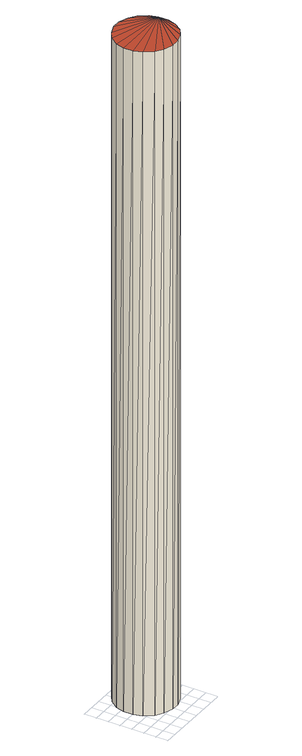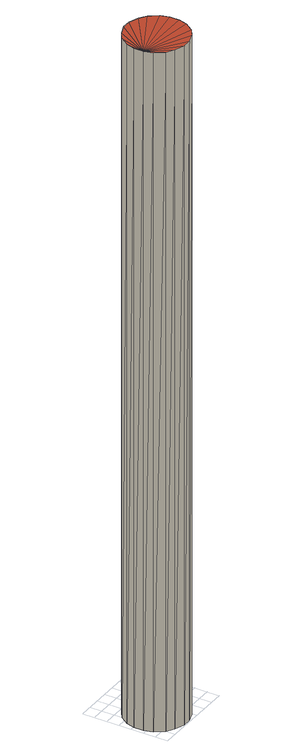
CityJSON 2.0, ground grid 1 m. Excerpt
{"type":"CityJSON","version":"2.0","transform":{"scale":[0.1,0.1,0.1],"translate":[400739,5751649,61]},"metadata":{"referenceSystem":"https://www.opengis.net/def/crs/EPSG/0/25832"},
"CityObjects":{
"building1":{"type":"Building","attributes":{"Geometrietyp2DReferenz":"1000","Gemeindeschluessel":"05515000","function":"51002_1251","roofType":"9999","measuredHeight":56.41},"geometry":[{"type":"Solid","lod":"2","boundaries":[[[[0,1,2]],[[1,3,2]],[[4,5,0]],[[5,1,0]],[[6,7,4]],[[7,5,4]],[[8,9,6]],[[9,7,6]],[[10,11,8]],[[11,9,8]],[[12,13,10]],[[13,11,10]],[[14,15,12]],[[15,13,12]],[[16,17,14]],[[17,15,14]],[[18,19,16]],[[19,17,16]],[[20,21,18]],[[21,19,18]],[[22,23,20]],[[23,21,20]],[[24,25,22]],[[25,23,22]],[[26,27,24]],[[27,25,24]],[[28,29,26]],[[29,27,26]],[[30,31,28]],[[31,29,28]],[[32,33,30]],[[33,31,30]],[[34,35,32]],[[35,33,32]],[[36,37,34]],[[37,35,34]],[[38,39,36]],[[39,37,36]],[[2,3,38]],[[3,39,38]],[[7,9,5]],[[9,11,5]],[[11,13,5]],[[13,15,5]],[[15,17,5]],[[17,19,5]],[[19,21,5]],[[21,23,5]],[[23,25,5]],[[25,27,5]],[[27,29,5]],[[29,31,5]],[[31,33,5]],[[33,35,5]],[[35,37,5]],[[37,39,5]],[[39,3,5]],[[3,1,5]],[[8,6,10]],[[6,4,10]],[[4,0,10]],[[0,2,10]],[[2,38,10]],[[38,36,10]],[[36,34,10]],[[34,32,10]],[[32,30,10]],[[30,28,10]],[[28,26,10]],[[26,24,10]],[[24,22,10]],[[22,20,10]],[[20,18,10]],[[18,16,10]],[[16,14,10]],[[14,12,10]]]],"semantics":{"surfaces":[{"type":"WallSurface"},{"type":"GroundSurface"},{"type":"RoofSurface"}],"values":[[0,0,0,0,0,0,0,0,0,0,0,0,0,0,0,0,0,0,0,0,0,0,0,0,0,0,0,0,0,0,0,0,0,0,0,0,0,0,0,0,1,1,1,1,1,1,1,1,1,1,1,1,1,1,1,1,1,1,2,2,2,2,2,2,2,2,2,2,2,2,2,2,2,2,2,2]]}}]}
},
"vertices":[
[36,59,571],[36,59,7],[29,59,571],[29,59,7],[44,56,571],[44,56,7],[50,52,571],[50,52,7],[55,45,571],[55,45,7],[57,38,571],[57,38,7],[57,30,571],[57,30,7],[55,23,571],[55,23,7],[50,16,571],[50,16,7],[44,12,571],[44,12,7],[36,9,571],[36,9,7],[29,9,571],[29,9,7],[21,12,571],[21,12,7],[15,16,571],[15,16,7],[10,23,571],[10,23,7],[8,30,571],[8,30,7],[8,38,571],[8,38,7],[10,45,571],[10,45,7],[15,52,571],[15,52,7],[21,56,571],[21,56,7]
]}
